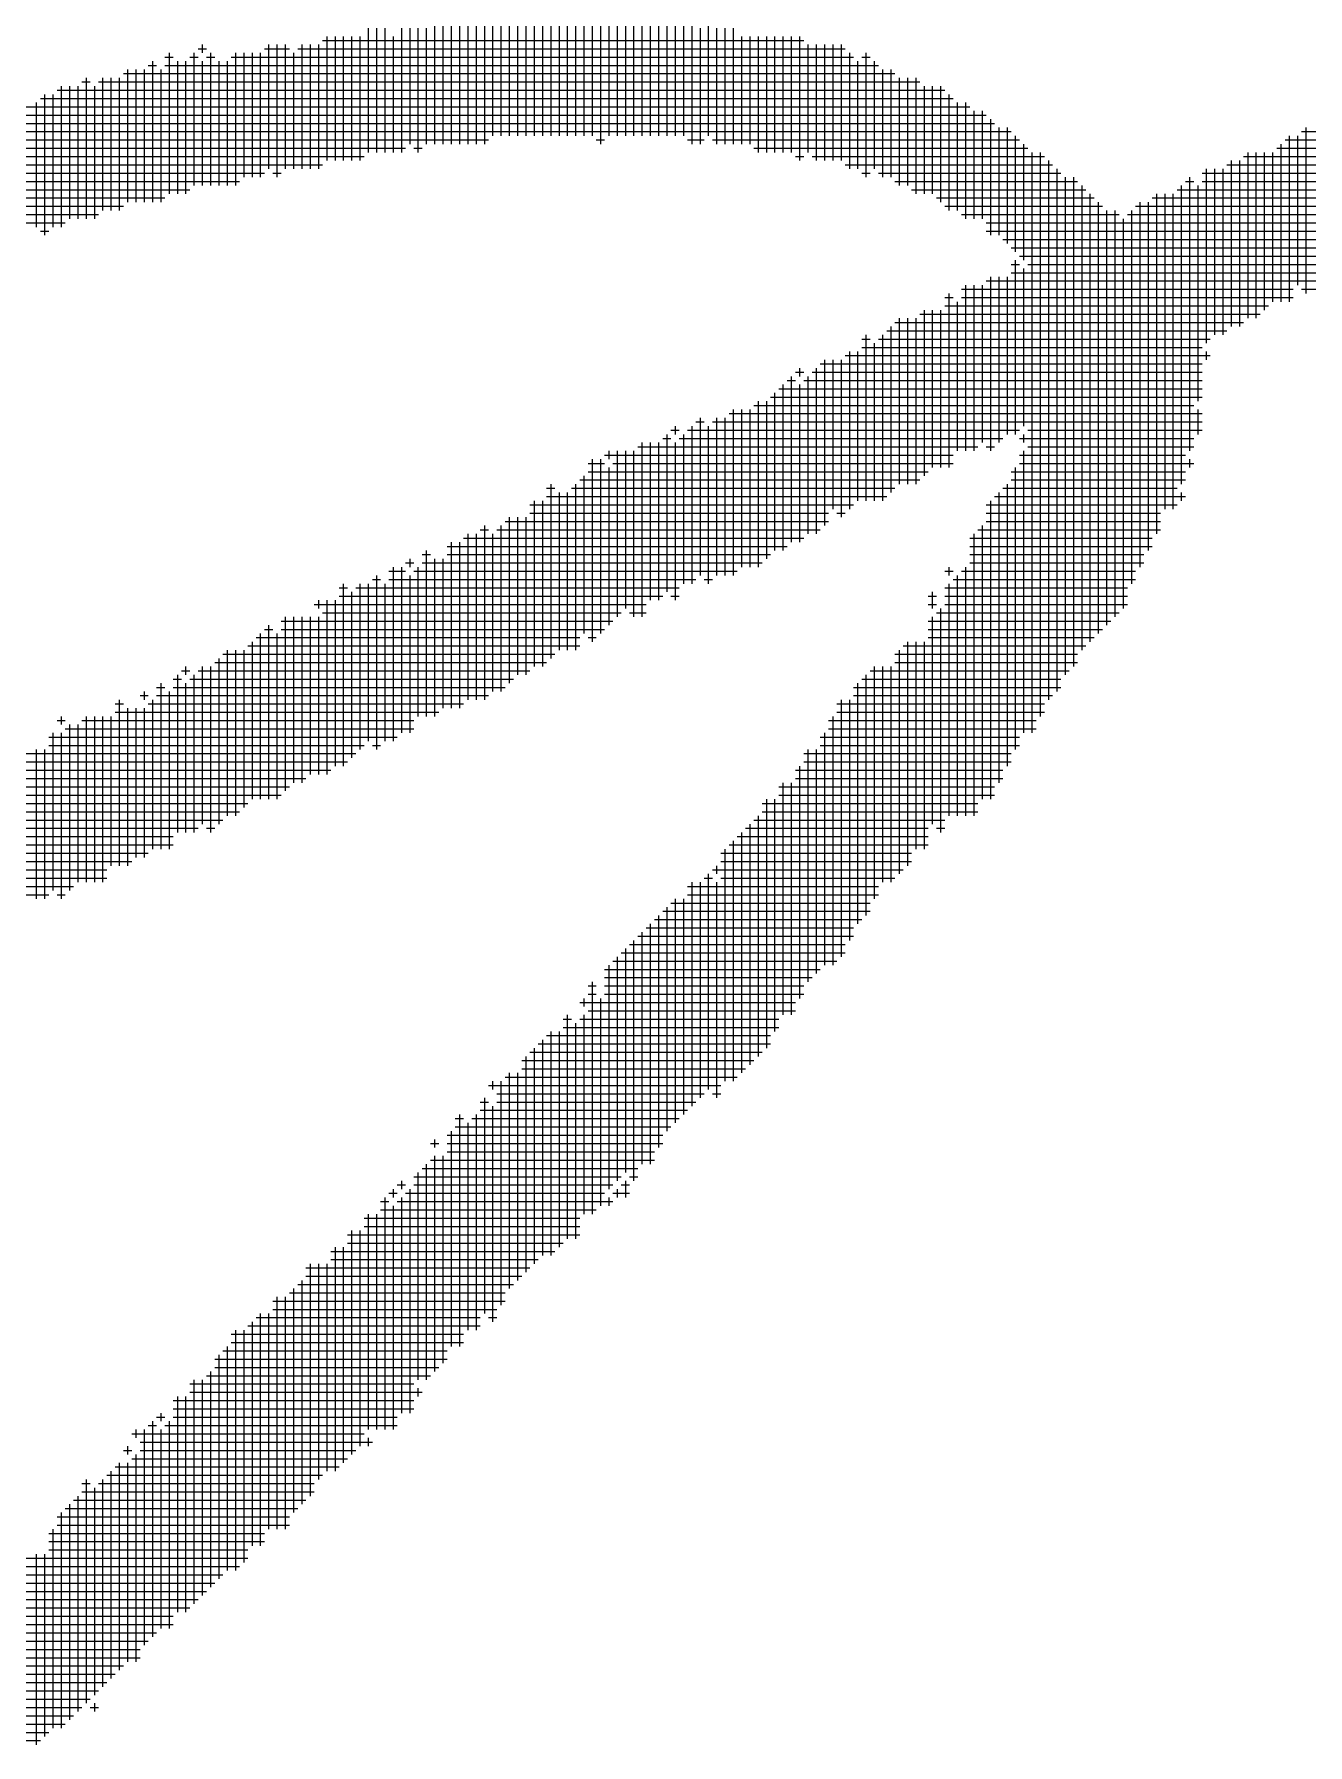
# Model space of a CAD drawing. Header units: feet. Extents: x 0 to 168200, y 0 to 118800.
# Drawn here: x 114461.4 to 114700.2, y 5817.4 to 6138.3 of the extents above; entities that cross this region are included whole.
import ezdxf
from ezdxf.enums import TextEntityAlignment as Align

# ---------------------------------------------------------------- set-up
doc = ezdxf.new("R2010")
doc.units = ezdxf.units.FT
doc.header["$LTSCALE"] = 1100
doc.header["$MEASUREMENT"] = 0
for name, color, linetype in [('CX-BORD', 3, 'CONTINUOUS'), ('CX-BORD-LIN1', 4, 'CONTINUOUS'), ('CX-BORD-LIN2', 3, 'CONTINUOUS'), ('CX-BORD-TEX2', 7, 'CONTINUOUS'), ('CX-BORD-TEX3', 6, 'CONTINUOUS')]:
    doc.layers.add(name, color=color, linetype=linetype)
doc.styles.add('TB_TEXT', font='')
doc.styles.add('TB_WBTXT', font='')
doc.styles.add('TB_WMTXT', font='')
doc.styles.get('TB_TEXT').set_extended_font_data('DotumChe')
doc.styles.get('TB_WBTXT').set_extended_font_data('Dotum')
doc.styles.get('TB_WMTXT').set_extended_font_data('DotumChe')

# ---------------------------------------------------------------- blocks, each defined once
blk = doc.blocks.new('CXBLKA1')
at = {"layer": 'CX-BORD-LIN1'}
for p, q in [((547.6821, 10.7051, 1), (547.6821, 10.5884, 1)), ((547.6899, 10.7051, 1), (547.6899, 10.5884, 1)), ((547.6977, 10.7051, 1), (547.6977, 10.5884, 1)), ((547.7054, 10.7051, 1), (547.7054, 10.5884, 1)), ((547.7132, 10.7051, 1), (547.7132, 10.5884, 1)), ((547.721, 10.7051, 1), (547.721, 10.5884, 1)), ((547.7288, 10.7051, 1), (547.7288, 10.5884, 1)), ((547.7366, 10.7129, 1), (547.7366, 10.5962, 1)), ((547.7443, 10.7051, 1), (547.7443, 10.5962, 1)), ((547.7521, 10.7129, 1), (547.7521, 10.5962, 1)), ((547.7599, 10.7051, 1), (547.7599, 10.5962, 1)), ((547.7677, 10.7129, 1), (547.7677, 10.5962, 1)), ((547.7755, 10.7129, 1), (547.7755, 10.5962, 1)), ((547.7832, 10.7129, 1), (547.7832, 10.5962, 1)), ((547.791, 10.7129, 1), (547.791, 10.5962, 1)), ((547.7988, 10.7129, 1), (547.7988, 10.5962, 1)), ((547.8066, 10.7129, 1), (547.8066, 10.5962, 1)), ((547.8144, 10.7129, 1), (547.8144, 10.5962, 1)), ((547.8221, 10.7129, 1), (547.8221, 10.5962, 1)), ((547.8299, 10.7129, 1), (547.8299, 10.5962, 1)), ((547.8377, 10.7051, 1), (547.8377, 10.5884, 1)), ((547.8455, 10.7129, 1), (547.8455, 10.5962, 1)), ((547.8532, 10.7051, 1), (547.8532, 10.5962, 1)), ((547.861, 10.7129, 1), (547.861, 10.5962, 1)), ((547.8688, 10.7051, 1), (547.8688, 10.5962, 1)), ((547.8766, 10.7129, 1), (547.8766, 10.5962, 1)), ((547.8844, 10.7051, 1), (547.8844, 10.5962, 1)), ((547.8921, 10.7051, 1), (547.8921, 10.5962, 1)), ((547.8999, 10.7051, 1), (547.8999, 10.5962, 1)), ((547.9077, 10.7051, 1), (547.9077, 10.5962, 1)), ((547.9155, 10.7051, 1), (547.9155, 10.5962, 1)), ((547.9233, 10.7051, 1), (547.9233, 10.5884, 1)), ((547.9388, 10.7051, 1), (547.9388, 10.5962, 1)), ((547.5771, 10.6857, 1), (548.0283, 10.6857, 1)), ((547.581, 10.6895, 1), (547.581, 10.5729, 1)), ((547.5888, 10.6895, 1), (547.5888, 10.5729, 1)), ((547.5965, 10.6895, 1), (547.5965, 10.5729, 1)), ((547.6043, 10.6895, 1), (547.6043, 10.5729, 1)), ((547.6121, 10.6895, 1), (547.6121, 10.5729, 1)), ((547.6199, 10.6973, 1), (547.6199, 10.5806, 1)), ((547.6277, 10.6973, 1), (547.6277, 10.5806, 1)), ((547.6354, 10.6973, 1), (547.6354, 10.5806, 1)), ((547.6432, 10.6895, 1), (547.6432, 10.5806, 1)), ((547.651, 10.6973, 1), (547.651, 10.5806, 1)), ((547.6588, 10.6973, 1), (547.6588, 10.5884, 1)), ((547.6665, 10.6973, 1), (547.6665, 10.5806, 1)), ((547.6743, 10.6973, 1), (547.6743, 10.5884, 1)), ((547.931, 10.6973, 1), (547.931, 10.5884, 1)), ((547.9466, 10.6973, 1), (547.9466, 10.5884, 1)), ((547.9544, 10.6973, 1), (547.9544, 10.5884, 1)), ((547.9622, 10.6973, 1), (547.9622, 10.5884, 1)), ((547.9699, 10.6895, 1), (547.9699, 10.5884, 1)), ((547.9777, 10.6895, 1), (547.9777, 10.5884, 1)), ((547.9855, 10.6895, 1), (547.9855, 10.5806, 1)), ((547.9933, 10.6895, 1), (547.9933, 10.5806, 1)), ((548.001, 10.6895, 1), (548.001, 10.5806, 1)), ((548.0088, 10.6895, 1), (548.0088, 10.5806, 1)), ((548.0166, 10.6895, 1), (548.0166, 10.5806, 1)), ((548.0244, 10.6895, 1), (548.0244, 10.5729, 1)), ((547.4293, 10.6701, 1), (547.4371, 10.6701, 1)), ((547.4332, 10.674, 1), (547.4332, 10.5417, 1)), ((547.4526, 10.6701, 1), (547.4604, 10.6701, 1)), ((547.4565, 10.674, 1), (547.4565, 10.5495, 1)), ((547.4604, 10.6779, 1), (547.4682, 10.6779, 1)), ((547.4643, 10.6818, 1), (547.4643, 10.674, 1)), ((547.4682, 10.6701, 1), (547.476, 10.6701, 1)), ((547.4721, 10.674, 1), (547.4721, 10.5495, 1)), ((547.4915, 10.6701, 1), (548.0749, 10.6701, 1)), ((547.4954, 10.674, 1), (547.4954, 10.5495, 1)), ((547.5032, 10.674, 1), (547.5032, 10.5573, 1)), ((547.511, 10.674, 1), (547.511, 10.5573, 1)), ((547.5187, 10.674, 1), (547.5187, 10.5573, 1)), ((547.5226, 10.6779, 1), (547.546, 10.6779, 1)), ((547.5265, 10.6818, 1), (547.5265, 10.5651, 1)), ((547.5343, 10.6818, 1), (547.5343, 10.5573, 1)), ((547.5421, 10.6818, 1), (547.5421, 10.5651, 1)), ((547.5499, 10.674, 1), (547.5499, 10.5651, 1)), ((547.5538, 10.6779, 1), (548.0672, 10.6779, 1)), ((547.5576, 10.6818, 1), (547.5576, 10.5651, 1)), ((547.5654, 10.6818, 1), (547.5654, 10.5651, 1)), ((547.5732, 10.6818, 1), (547.5732, 10.5651, 1)), ((548.0322, 10.6818, 1), (548.0322, 10.5806, 1)), ((548.0399, 10.6818, 1), (548.0399, 10.5729, 1)), ((548.0477, 10.6818, 1), (548.0477, 10.5729, 1)), ((548.0555, 10.6818, 1), (548.0555, 10.5729, 1)), ((548.0633, 10.6818, 1), (548.0633, 10.5729, 1)), ((548.0711, 10.674, 1), (548.0711, 10.5651, 1)), ((548.0827, 10.6701, 1), (548.0905, 10.6701, 1)), ((548.0866, 10.674, 1), (548.0866, 10.5573, 1)), ((547.3904, 10.6545, 1), (548.1138, 10.6545, 1)), ((547.3943, 10.6584, 1), (547.3943, 10.534, 1)), ((547.4021, 10.6584, 1), (547.4021, 10.534, 1)), ((547.4098, 10.6584, 1), (547.4098, 10.534, 1)), ((547.4137, 10.6623, 1), (547.4215, 10.6623, 1)), ((547.4176, 10.6662, 1), (547.4176, 10.534, 1)), ((547.4254, 10.6584, 1), (547.4254, 10.534, 1)), ((547.4293, 10.6623, 1), (548.0983, 10.6623, 1)), ((547.441, 10.6662, 1), (547.441, 10.5417, 1)), ((547.4487, 10.6662, 1), (547.4487, 10.5417, 1)), ((547.4643, 10.6662, 1), (547.4643, 10.5495, 1)), ((547.4799, 10.6662, 1), (547.4799, 10.5495, 1)), ((547.4876, 10.6662, 1), (547.4876, 10.5495, 1)), ((548.0788, 10.6662, 1), (548.0788, 10.5651, 1)), ((548.0944, 10.6662, 1), (548.0944, 10.5651, 1)), ((548.1022, 10.6584, 1), (548.1022, 10.5573, 1)), ((548.11, 10.6584, 1), (548.11, 10.5573, 1)), ((547.3282, 10.639, 1), (548.1605, 10.639, 1)), ((547.3321, 10.6429, 1), (547.3321, 10.5106, 1)), ((547.3398, 10.6429, 1), (547.3398, 10.5184, 1)), ((547.3476, 10.6429, 1), (547.3476, 10.5184, 1)), ((547.3515, 10.6468, 1), (547.3593, 10.6468, 1)), ((547.3554, 10.6507, 1), (547.3554, 10.5184, 1)), ((547.3632, 10.6429, 1), (547.3632, 10.5184, 1)), ((547.3671, 10.6468, 1), (548.1372, 10.6468, 1)), ((547.3709, 10.6507, 1), (547.3709, 10.5262, 1)), ((547.3787, 10.6507, 1), (547.3787, 10.5262, 1)), ((547.3865, 10.6507, 1), (547.3865, 10.5262, 1)), ((548.1177, 10.6507, 1), (548.1177, 10.5495, 1)), ((548.1255, 10.6507, 1), (548.1255, 10.5495, 1)), ((548.1333, 10.6507, 1), (548.1333, 10.5417, 1)), ((548.1411, 10.6429, 1), (548.1411, 10.5417, 1)), ((548.1488, 10.6429, 1), (548.1488, 10.5417, 1)), ((548.1566, 10.6429, 1), (548.1566, 10.534, 1)), ((547.2815, 10.6234, 1), (548.1839, 10.6234, 1)), ((547.3087, 10.6273, 1), (547.3087, 10.5106, 1)), ((547.3126, 10.6312, 1), (548.1683, 10.6312, 1)), ((547.3165, 10.6351, 1), (547.3165, 10.5029, 1)), ((547.3243, 10.6351, 1), (547.3243, 10.5106, 1)), ((548.1644, 10.6351, 1), (548.1644, 10.5262, 1)), ((548.1722, 10.6273, 1), (548.1722, 10.5262, 1)), ((548.18, 10.6273, 1), (548.18, 10.5184, 1)), ((547.2193, 10.6079, 1), (548.2072, 10.6079, 1)), ((547.2582, 10.6156, 1), (548.1994, 10.6156, 1)), ((548.1877, 10.6195, 1), (548.1877, 10.5184, 1)), ((548.1955, 10.6195, 1), (548.1955, 10.5184, 1)), ((548.2033, 10.6118, 1), (548.2033, 10.5029, 1)), ((547.157, 10.5923, 1), (547.7327, 10.5923, 1)), ((547.2037, 10.6001, 1), (548.2227, 10.6001, 1)), ((547.8338, 10.5923, 1), (547.8416, 10.5923, 1)), ((547.9194, 10.5923, 1), (547.9349, 10.5923, 1)), ((547.9427, 10.5923, 1), (548.2305, 10.5923, 1)), ((548.2111, 10.604, 1), (548.2111, 10.5029, 1)), ((548.2189, 10.604, 1), (548.2189, 10.4951, 1)), ((548.2266, 10.5962, 1), (548.2266, 10.4873, 1)), ((548.4795, 10.5923, 1), (548.7906, 10.5923, 1)), ((548.4833, 10.5962, 1), (548.4833, 10.4406, 1)), ((548.4911, 10.5962, 1), (548.4911, 10.4562, 1)), ((548.495, 10.6001, 1), (548.8062, 10.6001, 1)), ((548.4989, 10.604, 1), (548.4989, 10.4484, 1)), ((547.1181, 10.5768, 1), (547.616, 10.5768, 1)), ((547.1415, 10.5845, 1), (547.6549, 10.5845, 1)), ((547.6627, 10.5845, 1), (547.6704, 10.5845, 1)), ((547.9816, 10.5845, 1), (548.2383, 10.5845, 1)), ((548.0205, 10.5768, 1), (548.0283, 10.5768, 1)), ((548.0361, 10.5768, 1), (548.2539, 10.5768, 1)), ((548.2344, 10.5884, 1), (548.2344, 10.4795, 1)), ((548.2422, 10.5806, 1), (548.2422, 10.0361, 1)), ((548.25, 10.5806, 1), (548.25, 10.0517, 1)), ((548.4406, 10.5768, 1), (548.7595, 10.5768, 1)), ((548.4445, 10.5806, 1), (548.4445, 10.4251, 1)), ((548.4522, 10.5806, 1), (548.4522, 10.4251, 1)), ((548.46, 10.5806, 1), (548.46, 10.4328, 1)), ((548.4678, 10.5806, 1), (548.4678, 10.4406, 1)), ((548.4717, 10.5845, 1), (548.7828, 10.5845, 1)), ((548.4756, 10.5884, 1), (548.4756, 10.4406, 1)), ((547.0715, 10.5612, 1), (547.5226, 10.5612, 1)), ((547.0948, 10.569, 1), (547.5771, 10.569, 1)), ((547.5304, 10.5612, 1), (547.5382, 10.5612, 1)), ((548.0672, 10.569, 1), (548.2616, 10.569, 1)), ((548.0827, 10.5612, 1), (548.0905, 10.5612, 1)), ((548.0983, 10.5612, 1), (548.2694, 10.5612, 1)), ((548.2578, 10.5729, 1), (548.2578, 10.0672, 1)), ((548.2655, 10.5651, 1), (548.2655, 10.075, 1)), ((548.2733, 10.5573, 1), (548.2733, 10.0906, 1)), ((548.2811, 10.5573, 1), (548.2811, 10.0983, 1)), ((548.39, 10.5573, 1), (548.39, 10.3006, 1)), ((548.4017, 10.5612, 1), (548.7284, 10.5612, 1)), ((548.4056, 10.5651, 1), (548.4056, 10.4017, 1)), ((548.4133, 10.5651, 1), (548.4133, 10.4095, 1)), ((548.4211, 10.5651, 1), (548.4211, 10.4095, 1)), ((548.425, 10.569, 1), (548.7517, 10.569, 1)), ((548.4289, 10.5729, 1), (548.4289, 10.4173, 1)), ((548.4367, 10.5729, 1), (548.4367, 10.4173, 1)), ((547.0248, 10.5456, 1), (547.4526, 10.5456, 1)), ((547.0559, 10.5534, 1), (547.4993, 10.5534, 1)), ((548.1138, 10.5534, 1), (548.285, 10.5534, 1)), ((548.1294, 10.5456, 1), (548.2928, 10.5456, 1)), ((548.2889, 10.5495, 1), (548.2889, 10.1139, 1)), ((548.2966, 10.5417, 1), (548.2966, 10.1217, 1)), ((548.3589, 10.5417, 1), (548.3589, 10.2228, 1)), ((548.3667, 10.5417, 1), (548.3667, 10.2461, 1)), ((548.3744, 10.5417, 1), (548.3744, 10.2461, 1)), ((548.3783, 10.5456, 1), (548.6895, 10.5456, 1)), ((548.3822, 10.5495, 1), (548.3822, 10.2695, 1)), ((548.3861, 10.5534, 1), (548.3939, 10.5534, 1)), ((548.3978, 10.5495, 1), (548.3978, 10.3473, 1)), ((548.4017, 10.5534, 1), (548.7128, 10.5534, 1)), ((546.9703, 10.5301, 1), (547.3904, 10.5301, 1)), ((547.0014, 10.5379, 1), (547.4293, 10.5379, 1)), ((548.1527, 10.5379, 1), (548.3005, 10.5379, 1)), ((548.1605, 10.5301, 1), (548.3083, 10.5301, 1)), ((548.3044, 10.534, 1), (548.3044, 10.1295, 1)), ((548.3122, 10.5262, 1), (548.3122, 10.1372, 1)), ((548.32, 10.5262, 1), (548.32, 10.145, 1)), ((548.3355, 10.5262, 1), (548.3355, 10.1761, 1)), ((548.3394, 10.5301, 1), (548.6584, 10.5301, 1)), ((548.3433, 10.534, 1), (548.3433, 10.1917, 1)), ((548.3511, 10.534, 1), (548.3511, 10.2072, 1)), ((548.355, 10.5379, 1), (548.6662, 10.5379, 1)), ((546.9392, 10.5145, 1), (547.3359, 10.5145, 1)), ((546.9625, 10.5223, 1), (547.3671, 10.5223, 1)), ((548.1761, 10.5223, 1), (548.3239, 10.5223, 1)), ((548.1994, 10.5145, 1), (548.6195, 10.5145, 1)), ((548.3278, 10.5184, 1), (548.3278, 10.1528, 1)), ((548.3317, 10.5223, 1), (548.635, 10.5223, 1)), ((547.3126, 10.5067, 1), (547.3204, 10.5067, 1)), ((548.1994, 10.5067, 1), (548.6117, 10.5067, 1)), ((548.215, 10.499, 1), (548.5961, 10.499, 1)), ((548.2227, 10.4912, 1), (548.5806, 10.4912, 1)), ((548.2266, 10.4795, 1), (548.2266, 10.3162, 1)), ((548.2305, 10.4834, 1), (548.565, 10.4834, 1)), ((548.2033, 10.464, 1), (548.2033, 10.3006, 1)), ((548.2111, 10.464, 1), (548.2111, 10.3084, 1)), ((548.2189, 10.464, 1), (548.2189, 10.3162, 1)), ((548.2227, 10.4756, 1), (548.2305, 10.4756, 1)), ((548.2227, 10.4678, 1), (548.5339, 10.4678, 1)), ((548.2344, 10.4717, 1), (548.2344, 10.3239, 1)), ((548.2383, 10.4756, 1), (548.5572, 10.4756, 1)), ((548.1644, 10.4484, 1), (548.1644, 10.285, 1)), ((548.1761, 10.4523, 1), (548.4872, 10.4523, 1)), ((548.18, 10.4562, 1), (548.18, 10.3006, 1)), ((548.1877, 10.4562, 1), (548.1877, 10.3006, 1)), ((548.1955, 10.4562, 1), (548.1955, 10.3084, 1)), ((548.1994, 10.4601, 1), (548.5184, 10.4601, 1)), ((548.495, 10.4523, 1), (548.5106, 10.4523, 1)), ((548.1372, 10.4289, 1), (548.4561, 10.4289, 1)), ((548.1411, 10.4328, 1), (548.1411, 10.2773, 1)), ((548.1488, 10.4328, 1), (548.1488, 10.285, 1)), ((548.1566, 10.4328, 1), (548.1566, 10.285, 1)), ((548.1605, 10.4445, 1), (548.1683, 10.4445, 1)), ((548.1605, 10.4367, 1), (548.4639, 10.4367, 1)), ((548.1722, 10.4406, 1), (548.1722, 10.3006, 1)), ((548.1761, 10.4445, 1), (548.4872, 10.4445, 1)), ((548.1061, 10.4134, 1), (548.425, 10.4134, 1)), ((548.11, 10.4173, 1), (548.11, 10.2617, 1)), ((548.1138, 10.4212, 1), (548.4406, 10.4212, 1)), ((548.1177, 10.4251, 1), (548.1177, 10.2695, 1)), ((548.1255, 10.4251, 1), (548.1255, 10.2695, 1)), ((548.1333, 10.4251, 1), (548.1333, 10.2695, 1)), ((548.0827, 10.4056, 1), (548.0905, 10.4056, 1)), ((548.0827, 10.3978, 1), (548.4017, 10.3978, 1)), ((548.0866, 10.4095, 1), (548.0866, 10.2539, 1)), ((548.0944, 10.4017, 1), (548.0944, 10.2539, 1)), ((548.0983, 10.4056, 1), (548.4094, 10.4056, 1)), ((548.1022, 10.4095, 1), (548.1022, 10.2539, 1)), ((548.0438, 10.3823, 1), (548.4017, 10.3823, 1)), ((548.0477, 10.3862, 1), (548.0477, 10.2306, 1)), ((548.0555, 10.3862, 1), (548.0555, 10.2461, 1)), ((548.0633, 10.3862, 1), (548.0633, 10.2384, 1)), ((548.0672, 10.3901, 1), (548.4094, 10.3901, 1)), ((548.0711, 10.3939, 1), (548.0711, 10.2461, 1)), ((548.0788, 10.3939, 1), (548.0788, 10.2539, 1)), ((548.4056, 10.3939, 1), (548.4056, 10.3862, 1)), ((548.0127, 10.3667, 1), (548.0205, 10.3667, 1)), ((548.0166, 10.3706, 1), (548.0166, 10.215, 1)), ((548.0205, 10.3745, 1), (548.0283, 10.3745, 1)), ((548.0244, 10.3784, 1), (548.0244, 10.3706, 1)), ((548.0283, 10.3667, 1), (548.4017, 10.3667, 1)), ((548.0322, 10.3706, 1), (548.0322, 10.2228, 1)), ((548.0361, 10.3745, 1), (548.4017, 10.3745, 1)), ((548.0399, 10.3784, 1), (548.0399, 10.2228, 1)), ((547.9972, 10.3512, 1), (548.4017, 10.3512, 1)), ((548.001, 10.355, 1), (548.001, 10.2072, 1)), ((548.0049, 10.3589, 1), (548.4017, 10.3589, 1)), ((548.0088, 10.3628, 1), (548.0088, 10.2072, 1)), ((548.0244, 10.3628, 1), (548.0244, 10.215, 1)), ((547.9583, 10.3356, 1), (548.4017, 10.3356, 1)), ((547.9622, 10.3395, 1), (547.9622, 10.1839, 1)), ((547.9699, 10.3395, 1), (547.9699, 10.1917, 1)), ((547.9777, 10.3395, 1), (547.9777, 10.1917, 1)), ((547.9816, 10.3434, 1), (548.3939, 10.3434, 1)), ((547.9855, 10.3473, 1), (547.9855, 10.1917, 1)), ((547.9933, 10.3473, 1), (547.9933, 10.1995, 1)), ((548.3978, 10.3395, 1), (548.3978, 10.3162, 1)), ((547.9038, 10.32, 1), (547.9116, 10.32, 1)), ((547.9077, 10.3239, 1), (547.9077, 10.3162, 1)), ((547.9194, 10.32, 1), (548.2305, 10.32, 1)), ((547.9233, 10.3239, 1), (547.9233, 10.1761, 1)), ((547.9271, 10.3278, 1), (547.9349, 10.3278, 1)), ((547.931, 10.3317, 1), (547.931, 10.1839, 1)), ((547.9388, 10.3239, 1), (547.9388, 10.1761, 1)), ((547.9427, 10.3278, 1), (548.4017, 10.3278, 1)), ((547.9466, 10.3317, 1), (547.9466, 10.1839, 1)), ((547.9544, 10.3317, 1), (547.9544, 10.1839, 1)), ((548.2383, 10.32, 1), (548.4017, 10.32, 1)), ((547.8455, 10.3006, 1), (547.8455, 10.2928, 1)), ((547.8532, 10.3006, 1), (547.8532, 10.145, 1)), ((547.861, 10.3006, 1), (547.861, 10.1528, 1)), ((547.8688, 10.3006, 1), (547.8688, 10.145, 1)), ((547.8727, 10.3045, 1), (548.1916, 10.3045, 1)), ((547.8766, 10.3084, 1), (547.8766, 10.145, 1)), ((547.8844, 10.3084, 1), (547.8844, 10.1606, 1)), ((547.8921, 10.3084, 1), (547.8921, 10.1606, 1)), ((547.896, 10.3123, 1), (547.9038, 10.3123, 1)), ((547.8999, 10.3162, 1), (547.8999, 10.1684, 1)), ((547.9077, 10.3084, 1), (547.9077, 10.1606, 1)), ((547.9116, 10.3123, 1), (548.215, 10.3123, 1)), ((547.9155, 10.3162, 1), (547.9155, 10.1761, 1)), ((548.1994, 10.3045, 1), (548.2072, 10.3045, 1)), ((548.2305, 10.3123, 1), (548.3939, 10.3123, 1)), ((548.2344, 10.3162, 1), (548.2344, 10.3084, 1)), ((548.2344, 10.3006, 1), (548.2344, 10.0361, 1)), ((548.2383, 10.3045, 1), (548.3939, 10.3045, 1)), ((547.826, 10.2889, 1), (547.8416, 10.2889, 1)), ((547.8299, 10.2928, 1), (547.8299, 10.1217, 1)), ((547.8377, 10.2928, 1), (547.8377, 10.1295, 1)), ((547.8416, 10.2967, 1), (548.1683, 10.2967, 1)), ((547.8455, 10.285, 1), (547.8455, 10.1372, 1)), ((547.8494, 10.2889, 1), (548.1683, 10.2889, 1)), ((548.2266, 10.285, 1), (548.2266, 10.0206, 1)), ((548.2305, 10.2967, 1), (548.3861, 10.2967, 1)), ((548.2305, 10.2889, 1), (548.3939, 10.2889, 1)), ((548.39, 10.2928, 1), (548.39, 10.285, 1)), ((547.791, 10.2695, 1), (547.791, 10.1061, 1)), ((547.8144, 10.2695, 1), (547.8144, 10.1139, 1)), ((547.8182, 10.2734, 1), (548.1372, 10.2734, 1)), ((547.8221, 10.2773, 1), (547.8221, 10.1295, 1)), ((547.826, 10.2811, 1), (548.145, 10.2811, 1)), ((548.2189, 10.2695, 1), (548.2189, 10.005, 1)), ((548.2227, 10.2811, 1), (548.3861, 10.2811, 1)), ((548.2227, 10.2734, 1), (548.3861, 10.2734, 1)), ((547.7755, 10.2539, 1), (547.7755, 10.0983, 1)), ((547.7832, 10.2539, 1), (547.7832, 10.0983, 1)), ((547.7871, 10.2656, 1), (547.7949, 10.2656, 1)), ((547.7871, 10.2578, 1), (548.1061, 10.2578, 1)), ((547.7988, 10.2617, 1), (547.7988, 10.1139, 1)), ((547.8066, 10.2617, 1), (547.8066, 10.1139, 1)), ((547.8105, 10.2656, 1), (548.1138, 10.2656, 1)), ((548.2033, 10.2539, 1), (548.2033, 9.9739, 1)), ((548.2072, 10.2578, 1), (548.3861, 10.2578, 1)), ((548.2111, 10.2617, 1), (548.2111, 9.9894, 1)), ((548.215, 10.2656, 1), (548.3783, 10.2656, 1)), ((548.3822, 10.2617, 1), (548.3822, 10.2539, 1)), ((547.7521, 10.2384, 1), (547.7521, 10.0828, 1)), ((547.7599, 10.2384, 1), (547.7599, 10.0906, 1)), ((547.7677, 10.2384, 1), (547.7677, 10.0906, 1)), ((547.7716, 10.25, 1), (548.0749, 10.25, 1)), ((547.7716, 10.2423, 1), (548.0516, 10.2423, 1)), ((548.0594, 10.2423, 1), (548.0672, 10.2423, 1)), ((548.1994, 10.25, 1), (548.3783, 10.25, 1)), ((548.1994, 10.2423, 1), (548.3628, 10.2423, 1)), ((547.7132, 10.2228, 1), (547.7132, 10.0672, 1)), ((547.721, 10.2228, 1), (547.721, 10.0672, 1)), ((547.7249, 10.2267, 1), (547.7327, 10.2267, 1)), ((547.7288, 10.2306, 1), (547.7288, 10.0672, 1)), ((547.7366, 10.2228, 1), (547.7366, 10.075, 1)), ((547.7404, 10.2267, 1), (548.0438, 10.2267, 1)), ((547.7443, 10.2306, 1), (547.7443, 10.075, 1)), ((547.7482, 10.2345, 1), (548.0516, 10.2345, 1)), ((548.1877, 10.2228, 1), (548.1877, 9.9583, 1)), ((548.1916, 10.2267, 1), (548.3628, 10.2267, 1)), ((548.1955, 10.2306, 1), (548.1955, 9.9739, 1)), ((548.1994, 10.2345, 1), (548.3628, 10.2345, 1)), ((547.6743, 10.2072, 1), (547.6743, 10.0517, 1)), ((547.6938, 10.2111, 1), (548.0127, 10.2111, 1)), ((547.6977, 10.215, 1), (547.6977, 10.0594, 1)), ((547.7054, 10.215, 1), (547.7054, 10.0594, 1)), ((547.7093, 10.2189, 1), (548.0283, 10.2189, 1)), ((548.1839, 10.2189, 1), (548.355, 10.2189, 1)), ((548.1839, 10.2111, 1), (548.355, 10.2111, 1)), ((547.6432, 10.1917, 1), (547.6432, 10.0283, 1)), ((547.651, 10.1917, 1), (547.651, 10.0361, 1)), ((547.6549, 10.1956, 1), (547.6627, 10.1956, 1)), ((547.6588, 10.1995, 1), (547.6588, 10.1917, 1)), ((547.6665, 10.1917, 1), (547.6665, 10.0517, 1)), ((547.6704, 10.2034, 1), (547.6782, 10.2034, 1)), ((547.6704, 10.1956, 1), (547.9894, 10.1956, 1)), ((547.6821, 10.1995, 1), (547.6821, 10.0517, 1)), ((547.6899, 10.1995, 1), (547.6899, 10.0594, 1)), ((547.6938, 10.2034, 1), (547.9972, 10.2034, 1)), ((548.1644, 10.1917, 1), (548.1644, 10.1839, 1)), ((548.18, 10.1917, 1), (548.18, 9.9583, 1)), ((548.1839, 10.2034, 1), (548.3472, 10.2034, 1)), ((548.1839, 10.1956, 1), (548.3472, 10.1956, 1)), ((547.5926, 10.1722, 1), (547.6004, 10.1722, 1)), ((547.5965, 10.1761, 1), (547.5965, 10.005, 1)), ((547.6082, 10.1722, 1), (547.9116, 10.1722, 1)), ((547.6121, 10.1761, 1), (547.6121, 10.0206, 1)), ((547.6199, 10.1761, 1), (547.6199, 10.0283, 1)), ((547.6238, 10.18, 1), (547.6315, 10.18, 1)), ((547.6277, 10.1839, 1), (547.6277, 10.0206, 1)), ((547.6354, 10.1761, 1), (547.6354, 10.0283, 1)), ((547.6393, 10.1878, 1), (547.6549, 10.1878, 1)), ((547.6393, 10.18, 1), (547.9271, 10.18, 1)), ((547.6588, 10.1839, 1), (547.6588, 10.0361, 1)), ((547.6627, 10.1878, 1), (547.966, 10.1878, 1)), ((547.9349, 10.18, 1), (547.9427, 10.18, 1)), ((548.1605, 10.1878, 1), (548.1683, 10.1878, 1)), ((548.1605, 10.1722, 1), (548.3317, 10.1722, 1)), ((548.1644, 10.1761, 1), (548.1644, 9.9583, 1)), ((548.1683, 10.18, 1), (548.3394, 10.18, 1)), ((548.1722, 10.1839, 1), (548.1722, 9.9583, 1)), ((548.1761, 10.1878, 1), (548.3394, 10.1878, 1)), ((547.5693, 10.1567, 1), (547.8805, 10.1567, 1)), ((547.5732, 10.1606, 1), (547.5732, 10.1528, 1)), ((547.581, 10.1606, 1), (547.581, 9.9972, 1)), ((547.5888, 10.1606, 1), (547.5888, 10.005, 1)), ((547.5926, 10.1645, 1), (547.896, 10.1645, 1)), ((547.6043, 10.1684, 1), (547.6043, 10.0128, 1)), ((547.9038, 10.1645, 1), (547.9116, 10.1645, 1)), ((548.145, 10.1645, 1), (548.1527, 10.1645, 1)), ((548.145, 10.1567, 1), (548.1527, 10.1567, 1)), ((548.1488, 10.1684, 1), (548.1488, 10.1528, 1)), ((548.1605, 10.1645, 1), (548.3317, 10.1645, 1)), ((548.1605, 10.1567, 1), (548.3317, 10.1567, 1)), ((547.5382, 10.1411, 1), (547.8494, 10.1411, 1)), ((547.5421, 10.145, 1), (547.5421, 9.9817, 1)), ((547.5499, 10.145, 1), (547.5499, 9.9894, 1)), ((547.5576, 10.145, 1), (547.5576, 9.9894, 1)), ((547.5654, 10.145, 1), (547.5654, 9.9972, 1)), ((547.5732, 10.145, 1), (547.5732, 9.9972, 1)), ((547.5771, 10.1489, 1), (547.8571, 10.1489, 1)), ((547.8649, 10.1489, 1), (547.8805, 10.1489, 1)), ((548.145, 10.1411, 1), (548.3161, 10.1411, 1)), ((548.1488, 10.145, 1), (548.1488, 9.9505, 1)), ((548.1527, 10.1489, 1), (548.3239, 10.1489, 1)), ((548.1566, 10.1528, 1), (548.1566, 9.9428, 1)), ((547.5149, 10.1256, 1), (547.8182, 10.1256, 1)), ((547.5187, 10.1295, 1), (547.5187, 9.9739, 1)), ((547.5226, 10.1333, 1), (547.5304, 10.1333, 1)), ((547.5265, 10.1372, 1), (547.5265, 9.9739, 1)), ((547.5343, 10.1295, 1), (547.5343, 9.9739, 1)), ((547.5382, 10.1333, 1), (547.8416, 10.1333, 1)), ((547.826, 10.1256, 1), (547.8338, 10.1256, 1)), ((548.145, 10.1333, 1), (548.3083, 10.1333, 1)), ((548.145, 10.1256, 1), (548.3005, 10.1256, 1)), ((547.4837, 10.11, 1), (547.7949, 10.11, 1)), ((547.4876, 10.1139, 1), (547.4876, 9.9583, 1)), ((547.4954, 10.1139, 1), (547.4954, 9.9583, 1)), ((547.5032, 10.1139, 1), (547.5032, 9.9661, 1)), ((547.5071, 10.1178, 1), (547.8182, 10.1178, 1)), ((547.511, 10.1217, 1), (547.511, 9.9739, 1)), ((548.1138, 10.11, 1), (548.285, 10.11, 1)), ((548.1177, 10.1139, 1), (548.1177, 9.9039, 1)), ((548.1216, 10.1178, 1), (548.2928, 10.1178, 1)), ((548.1255, 10.1217, 1), (548.1255, 9.9116, 1)), ((548.1333, 10.1217, 1), (548.1333, 9.9272, 1)), ((548.1411, 10.1217, 1), (548.1411, 9.9272, 1)), ((547.4448, 10.0945, 1), (547.4526, 10.0945, 1)), ((547.4487, 10.0983, 1), (547.4487, 10.0906, 1)), ((547.4604, 10.0945, 1), (547.7716, 10.0945, 1)), ((547.4643, 10.0983, 1), (547.4643, 9.9505, 1)), ((547.4721, 10.0983, 1), (547.4721, 9.9428, 1)), ((547.476, 10.1022, 1), (547.7871, 10.1022, 1)), ((547.4799, 10.1061, 1), (547.4799, 9.9505, 1)), ((548.0905, 10.0945, 1), (548.2772, 10.0945, 1)), ((548.0944, 10.0983, 1), (548.0944, 9.8805, 1)), ((548.1022, 10.0983, 1), (548.1022, 9.8961, 1)), ((548.11, 10.0983, 1), (548.11, 9.8961, 1)), ((548.1138, 10.1022, 1), (548.285, 10.1022, 1)), ((547.4215, 10.0789, 1), (547.4293, 10.0789, 1)), ((547.4254, 10.0828, 1), (547.4254, 9.9272, 1)), ((547.4371, 10.0867, 1), (547.4448, 10.0867, 1)), ((547.4371, 10.0789, 1), (547.7482, 10.0789, 1)), ((547.441, 10.0906, 1), (547.441, 9.9428, 1)), ((547.4487, 10.0828, 1), (547.4487, 9.9428, 1)), ((547.4526, 10.0867, 1), (547.756, 10.0867, 1)), ((547.4565, 10.0906, 1), (547.4565, 9.9428, 1)), ((548.0749, 10.0789, 1), (548.2694, 10.0789, 1)), ((548.0788, 10.0828, 1), (548.0788, 9.8572, 1)), ((548.0827, 10.0867, 1), (548.2694, 10.0867, 1)), ((548.0866, 10.0906, 1), (548.0866, 9.865, 1)), ((547.3826, 10.0633, 1), (547.3904, 10.0633, 1)), ((547.3865, 10.0672, 1), (547.3865, 9.9116, 1)), ((547.406, 10.0711, 1), (547.4137, 10.0711, 1)), ((547.4098, 10.075, 1), (547.4098, 10.0672, 1)), ((547.4137, 10.0633, 1), (547.7093, 10.0633, 1)), ((547.4176, 10.0672, 1), (547.4176, 9.9272, 1)), ((547.4215, 10.0711, 1), (547.7327, 10.0711, 1)), ((547.4332, 10.075, 1), (547.4332, 9.9272, 1)), ((548.0594, 10.0633, 1), (548.2539, 10.0633, 1)), ((548.0633, 10.0672, 1), (548.0633, 9.8261, 1)), ((548.0711, 10.0672, 1), (548.0711, 9.8416, 1)), ((548.0749, 10.0711, 1), (548.2616, 10.0711, 1)), ((547.3282, 10.0478, 1), (547.3359, 10.0478, 1)), ((547.3321, 10.0517, 1), (547.3321, 10.0439, 1)), ((547.3398, 10.0439, 1), (547.3398, 9.8883, 1)), ((547.3476, 10.0439, 1), (547.3476, 9.8961, 1)), ((547.3515, 10.0478, 1), (547.6627, 10.0478, 1)), ((547.3554, 10.0517, 1), (547.3554, 9.8961, 1)), ((547.3632, 10.0517, 1), (547.3632, 9.8961, 1)), ((547.3709, 10.0517, 1), (547.3709, 9.8961, 1)), ((547.3787, 10.0517, 1), (547.3787, 9.9116, 1)), ((547.3826, 10.0556, 1), (547.686, 10.0556, 1)), ((547.3943, 10.0594, 1), (547.3943, 9.9116, 1)), ((547.4021, 10.0594, 1), (547.4021, 9.9194, 1)), ((547.4098, 10.0594, 1), (547.4098, 9.9194, 1)), ((548.0516, 10.0478, 1), (548.2461, 10.0478, 1)), ((548.0555, 10.0517, 1), (548.0555, 9.8183, 1)), ((548.0594, 10.0556, 1), (548.2539, 10.0556, 1)), ((547.3204, 10.0322, 1), (547.6471, 10.0322, 1)), ((547.3243, 10.0361, 1), (547.3243, 9.8883, 1)), ((547.3321, 10.0361, 1), (547.3321, 9.8805, 1)), ((547.3359, 10.04, 1), (547.6627, 10.04, 1)), ((548.0438, 10.0322, 1), (548.2305, 10.0322, 1)), ((548.0477, 10.0361, 1), (548.0477, 9.8183, 1)), ((548.0516, 10.04, 1), (548.2461, 10.04, 1)), ((547.2815, 10.0167, 1), (547.6082, 10.0167, 1)), ((547.3087, 10.0206, 1), (547.3087, 9.8805, 1)), ((547.3165, 10.0206, 1), (547.3165, 9.8805, 1)), ((547.3204, 10.0244, 1), (547.616, 10.0244, 1)), ((547.6238, 10.0244, 1), (547.6315, 10.0244, 1)), ((548.0283, 10.0167, 1), (548.2227, 10.0167, 1)), ((548.0322, 10.0206, 1), (548.0322, 9.8027, 1)), ((548.0399, 10.0206, 1), (548.0399, 9.8105, 1)), ((548.0438, 10.0244, 1), (548.2305, 10.0244, 1)), ((547.2504, 10.0011, 1), (547.5849, 10.0011, 1)), ((547.2737, 10.0089, 1), (547.6004, 10.0089, 1)), ((548.0205, 10.0011, 1), (548.215, 10.0011, 1)), ((548.0244, 10.005, 1), (548.0244, 9.7872, 1)), ((548.0283, 10.0089, 1), (548.2227, 10.0089, 1)), ((547.2193, 9.9855, 1), (547.546, 9.9855, 1)), ((547.2504, 9.9933, 1), (547.5615, 9.9933, 1)), ((548.0049, 9.9855, 1), (548.2072, 9.9855, 1)), ((548.0088, 9.9894, 1), (548.0088, 9.7716, 1)), ((548.0166, 9.9894, 1), (548.0166, 9.7716, 1)), ((548.0205, 9.9933, 1), (548.215, 9.9933, 1)), ((547.1881, 9.97, 1), (547.5071, 9.97, 1)), ((547.2115, 9.9778, 1), (547.5382, 9.9778, 1)), ((547.9894, 9.97, 1), (548.1916, 9.97, 1)), ((547.9933, 9.9739, 1), (547.9933, 9.7405, 1)), ((548.001, 9.9739, 1), (548.001, 9.7561, 1)), ((548.0049, 9.9778, 1), (548.2072, 9.9778, 1)), ((547.1492, 9.9544, 1), (547.4837, 9.9544, 1)), ((547.1726, 9.9622, 1), (547.4993, 9.9622, 1)), ((547.9777, 9.9505, 1), (547.9777, 9.7249, 1)), ((547.9816, 9.9544, 1), (548.1605, 9.9544, 1)), ((547.9855, 9.9583, 1), (547.9855, 9.7327, 1)), ((547.9894, 9.9622, 1), (548.1916, 9.9622, 1)), ((547.1415, 9.9389, 1), (547.4371, 9.9389, 1)), ((547.1492, 9.9467, 1), (547.4604, 9.9467, 1)), ((547.4682, 9.9467, 1), (547.476, 9.9467, 1)), ((547.9622, 9.935, 1), (547.9622, 9.7094, 1)), ((547.966, 9.9389, 1), (548.145, 9.9389, 1)), ((547.9699, 9.9428, 1), (547.9699, 9.7172, 1)), ((547.9738, 9.9467, 1), (548.145, 9.9467, 1)), ((548.1527, 9.9467, 1), (548.1605, 9.9467, 1)), ((547.0948, 9.9155, 1), (547.3982, 9.9155, 1)), ((547.1026, 9.9233, 1), (547.4137, 9.9233, 1)), ((547.1103, 9.9311, 1), (547.4371, 9.9311, 1)), ((547.9505, 9.9233, 1), (548.1294, 9.9233, 1)), ((547.9505, 9.9155, 1), (548.1294, 9.9155, 1)), ((547.9544, 9.9272, 1), (547.9544, 9.7094, 1)), ((547.9583, 9.9311, 1), (548.145, 9.9311, 1)), ((547.0559, 9.9, 1), (547.3748, 9.9, 1)), ((547.0637, 9.9078, 1), (547.3748, 9.9078, 1)), ((547.9349, 9.9, 1), (547.9427, 9.9, 1)), ((547.9388, 9.9039, 1), (547.9388, 9.7016, 1)), ((547.9427, 9.9078, 1), (548.1216, 9.9078, 1)), ((547.9466, 9.9116, 1), (547.9466, 9.9039, 1)), ((547.9505, 9.9, 1), (548.1138, 9.9, 1)), ((547.0403, 9.8844, 1), (547.3204, 9.8844, 1)), ((547.0559, 9.8922, 1), (547.3437, 9.8922, 1)), ((547.3282, 9.8844, 1), (547.3359, 9.8844, 1)), ((547.9194, 9.8922, 1), (548.0983, 9.8922, 1)), ((547.9194, 9.8844, 1), (548.0983, 9.8844, 1)), ((547.9233, 9.8961, 1), (547.9233, 9.6861, 1)), ((547.931, 9.8961, 1), (547.931, 9.6938, 1)), ((547.9466, 9.8961, 1), (547.9466, 9.6938, 1)), ((547.896, 9.8689, 1), (548.0905, 9.8689, 1)), ((547.8999, 9.8728, 1), (547.8999, 9.6627, 1)), ((547.9038, 9.8766, 1), (548.0905, 9.8766, 1)), ((547.9077, 9.8805, 1), (547.9077, 9.6705, 1)), ((547.9155, 9.8805, 1), (547.9155, 9.6783, 1)), ((547.8805, 9.8533, 1), (548.0749, 9.8533, 1)), ((547.8844, 9.8572, 1), (547.8844, 9.6316, 1)), ((547.8883, 9.8611, 1), (548.0827, 9.8611, 1)), ((547.8921, 9.865, 1), (547.8921, 9.6472, 1)), ((547.8649, 9.8377, 1), (548.0672, 9.8377, 1)), ((547.8688, 9.8416, 1), (547.8688, 9.616, 1)), ((547.8727, 9.8455, 1), (548.0749, 9.8455, 1)), ((547.8766, 9.8494, 1), (547.8766, 9.6316, 1)), ((547.8494, 9.8222, 1), (548.0594, 9.8222, 1)), ((547.8532, 9.8261, 1), (547.8532, 9.616, 1)), ((547.8571, 9.83, 1), (548.0672, 9.83, 1)), ((547.861, 9.8339, 1), (547.861, 9.6238, 1)), ((547.8416, 9.8144, 1), (548.0438, 9.8144, 1)), ((547.8416, 9.8066, 1), (548.0361, 9.8066, 1)), ((547.8455, 9.8183, 1), (547.8455, 9.6083, 1)), ((547.8221, 9.7872, 1), (547.8221, 9.7794, 1)), ((547.826, 9.7988, 1), (547.8338, 9.7988, 1)), ((547.826, 9.7911, 1), (547.8338, 9.7911, 1)), ((547.8299, 9.8027, 1), (547.8299, 9.5849, 1)), ((547.8377, 9.7872, 1), (547.8377, 9.5927, 1)), ((547.8416, 9.7988, 1), (548.0283, 9.7988, 1)), ((547.8416, 9.7911, 1), (548.0283, 9.7911, 1)), ((547.8066, 9.7716, 1), (547.8066, 9.5616, 1)), ((547.8182, 9.7833, 1), (548.0205, 9.7833, 1)), ((547.8221, 9.7716, 1), (547.8221, 9.5849, 1)), ((547.826, 9.7755, 1), (548.0205, 9.7755, 1)), ((547.791, 9.7561, 1), (547.791, 9.546, 1)), ((547.7988, 9.7561, 1), (547.7988, 9.5538, 1)), ((547.8027, 9.7677, 1), (547.8105, 9.7677, 1)), ((547.8027, 9.76, 1), (548.0049, 9.76, 1)), ((547.8144, 9.7638, 1), (547.8144, 9.5616, 1)), ((547.8182, 9.7677, 1), (548.0049, 9.7677, 1)), ((547.7755, 9.7405, 1), (547.7755, 9.5383, 1)), ((547.7793, 9.7444, 1), (547.9972, 9.7444, 1)), ((547.7832, 9.7483, 1), (547.7832, 9.546, 1)), ((547.7871, 9.7522, 1), (547.9972, 9.7522, 1)), ((547.7638, 9.7288, 1), (547.9816, 9.7288, 1)), ((547.7677, 9.7327, 1), (547.7677, 9.5305, 1)), ((547.7716, 9.7366, 1), (547.9894, 9.7366, 1)), ((547.7366, 9.7094, 1), (547.7366, 9.7016, 1)), ((547.7443, 9.7094, 1), (547.7443, 9.4994, 1)), ((547.7482, 9.7133, 1), (547.966, 9.7133, 1)), ((547.7521, 9.7172, 1), (547.7521, 9.5149, 1)), ((547.7599, 9.7172, 1), (547.7599, 9.5227, 1)), ((547.7638, 9.7211, 1), (547.9738, 9.7211, 1)), ((547.7288, 9.6938, 1), (547.7288, 9.4916, 1)), ((547.7327, 9.7055, 1), (547.9505, 9.7055, 1)), ((547.7404, 9.6977, 1), (547.9349, 9.6977, 1)), ((547.9427, 9.6977, 1), (547.9505, 9.6977, 1)), ((547.7054, 9.6783, 1), (547.7054, 9.4605, 1)), ((547.721, 9.6783, 1), (547.721, 9.476, 1)), ((547.7249, 9.6899, 1), (547.7327, 9.6899, 1)), ((547.7249, 9.6822, 1), (547.9194, 9.6822, 1)), ((547.7366, 9.6861, 1), (547.7366, 9.4838, 1)), ((547.7404, 9.6899, 1), (547.9271, 9.6899, 1)), ((547.6938, 9.6588, 1), (547.896, 9.6588, 1)), ((547.6977, 9.6627, 1), (547.6977, 9.4605, 1)), ((547.7016, 9.6744, 1), (547.7093, 9.6744, 1)), ((547.7016, 9.6666, 1), (547.9038, 9.6666, 1)), ((547.7132, 9.6705, 1), (547.7132, 9.476, 1)), ((547.7171, 9.6744, 1), (547.9116, 9.6744, 1)), ((547.6782, 9.651, 1), (547.686, 9.651, 1)), ((547.6821, 9.6549, 1), (547.6821, 9.6472, 1)), ((547.6938, 9.651, 1), (547.896, 9.651, 1)), ((547.6938, 9.6433, 1), (547.8883, 9.6433, 1)), ((547.6704, 9.6277, 1), (547.8727, 9.6277, 1)), ((547.6743, 9.6316, 1), (547.6743, 9.4293, 1)), ((547.6782, 9.6355, 1), (547.8883, 9.6355, 1)), ((547.6821, 9.6394, 1), (547.6821, 9.4371, 1)), ((547.6899, 9.6394, 1), (547.6899, 9.4449, 1)), ((547.6471, 9.6122, 1), (547.6549, 9.6122, 1)), ((547.651, 9.616, 1), (547.651, 9.6083, 1)), ((547.6627, 9.6199, 1), (547.8571, 9.6199, 1)), ((547.6627, 9.6122, 1), (547.8494, 9.6122, 1)), ((547.6665, 9.6238, 1), (547.6665, 9.4293, 1)), ((547.8571, 9.6122, 1), (547.8649, 9.6122, 1)), ((547.861, 9.616, 1), (547.861, 9.6005, 1)), ((547.8649, 9.6199, 1), (547.8727, 9.6199, 1)), ((547.6315, 9.5966, 1), (547.6393, 9.5966, 1)), ((547.6354, 9.6005, 1), (547.6354, 9.3827, 1)), ((547.6393, 9.6044, 1), (547.6471, 9.6044, 1)), ((547.6432, 9.6083, 1), (547.6432, 9.6005, 1)), ((547.6471, 9.5966, 1), (547.8494, 9.5966, 1)), ((547.651, 9.6005, 1), (547.651, 9.3982, 1)), ((547.6549, 9.6044, 1), (547.8416, 9.6044, 1)), ((547.6588, 9.6083, 1), (547.6588, 9.3982, 1)), ((547.8455, 9.6005, 1), (547.8455, 9.5927, 1)), ((547.8494, 9.6044, 1), (547.8649, 9.6044, 1)), ((547.8532, 9.6083, 1), (547.8532, 9.6005, 1)), ((547.616, 9.581, 1), (547.8182, 9.581, 1)), ((547.6199, 9.5849, 1), (547.6199, 9.3827, 1)), ((547.6277, 9.5849, 1), (547.6277, 9.3827, 1)), ((547.6315, 9.5888, 1), (547.8338, 9.5888, 1)), ((547.6432, 9.5927, 1), (547.6432, 9.3827, 1)), ((547.6004, 9.5655, 1), (547.8182, 9.5655, 1)), ((547.6043, 9.5694, 1), (547.6043, 9.3593, 1)), ((547.6121, 9.5694, 1), (547.6121, 9.3671, 1)), ((547.616, 9.5733, 1), (547.8182, 9.5733, 1)), ((547.5849, 9.5499, 1), (547.7949, 9.5499, 1)), ((547.5888, 9.5538, 1), (547.5888, 9.3438, 1)), ((547.5965, 9.5538, 1), (547.5965, 9.3516, 1)), ((547.6004, 9.5577, 1), (547.8027, 9.5577, 1)), ((547.5615, 9.5344, 1), (547.7716, 9.5344, 1)), ((547.5654, 9.5383, 1), (547.5654, 9.3204, 1)), ((547.5732, 9.5383, 1), (547.5732, 9.336, 1)), ((547.581, 9.5383, 1), (547.581, 9.3438, 1)), ((547.5849, 9.5421, 1), (547.7793, 9.5421, 1)), ((547.5499, 9.5149, 1), (547.5499, 9.3049, 1)), ((547.5538, 9.5188, 1), (547.756, 9.5188, 1)), ((547.5576, 9.5227, 1), (547.5576, 9.3127, 1)), ((547.5615, 9.5266, 1), (547.7638, 9.5266, 1)), ((547.5304, 9.5032, 1), (547.7482, 9.5032, 1)), ((547.5343, 9.5071, 1), (547.5343, 9.2893, 1)), ((547.5421, 9.5071, 1), (547.5421, 9.2893, 1)), ((547.546, 9.511, 1), (547.7482, 9.511, 1)), ((547.511, 9.4838, 1), (547.511, 9.2738, 1)), ((547.5149, 9.4877, 1), (547.7249, 9.4877, 1)), ((547.5187, 9.4916, 1), (547.5187, 9.2738, 1)), ((547.5265, 9.4916, 1), (547.5265, 9.2893, 1)), ((547.5304, 9.4955, 1), (547.7404, 9.4955, 1)), ((547.7327, 9.4877, 1), (547.7404, 9.4877, 1)), ((547.4915, 9.4721, 1), (547.7093, 9.4721, 1)), ((547.4954, 9.476, 1), (547.4954, 9.2504, 1)), ((547.5032, 9.476, 1), (547.5032, 9.2582, 1)), ((547.5071, 9.4799, 1), (547.7249, 9.4799, 1)), ((547.4799, 9.4527, 1), (547.4799, 9.2426, 1)), ((547.4837, 9.4566, 1), (547.6938, 9.4566, 1)), ((547.4876, 9.4605, 1), (547.4876, 9.2504, 1)), ((547.4915, 9.4644, 1), (547.7093, 9.4644, 1)), ((547.4721, 9.4371, 1), (547.4721, 9.2349, 1)), ((547.476, 9.4488, 1), (547.6938, 9.4488, 1)), ((547.476, 9.441, 1), (547.686, 9.441, 1)), ((547.4526, 9.4255, 1), (547.6627, 9.4255, 1)), ((547.4565, 9.4293, 1), (547.4565, 9.2193, 1)), ((547.4643, 9.4293, 1), (547.4643, 9.2271, 1)), ((547.4682, 9.4332, 1), (547.6782, 9.4332, 1)), ((547.6665, 9.4216, 1), (547.6665, 9.4138, 1)), ((547.4371, 9.4099, 1), (547.6627, 9.4099, 1)), ((547.4371, 9.4021, 1), (547.6627, 9.4021, 1)), ((547.441, 9.4138, 1), (547.441, 9.2115, 1)), ((547.4487, 9.4138, 1), (547.4487, 9.2115, 1)), ((547.4526, 9.4177, 1), (547.6704, 9.4177, 1)), ((547.4137, 9.3866, 1), (547.4215, 9.3866, 1)), ((547.4176, 9.3905, 1), (547.4176, 9.1882, 1)), ((547.4215, 9.3943, 1), (547.4293, 9.3943, 1)), ((547.4254, 9.3982, 1), (547.4254, 9.3905, 1)), ((547.4293, 9.3866, 1), (547.6471, 9.3866, 1)), ((547.4332, 9.3905, 1), (547.4332, 9.196, 1)), ((547.4371, 9.3943, 1), (547.6471, 9.3943, 1)), ((547.3982, 9.3788, 1), (547.616, 9.3788, 1)), ((547.4021, 9.3827, 1), (547.4021, 9.3749, 1)), ((547.406, 9.371, 1), (547.6238, 9.371, 1)), ((547.4098, 9.3827, 1), (547.4098, 9.1804, 1)), ((547.4254, 9.3827, 1), (547.4254, 9.196, 1)), ((547.6199, 9.3749, 1), (547.6199, 9.3671, 1)), ((547.3904, 9.3632, 1), (547.3982, 9.3632, 1)), ((547.3943, 9.3671, 1), (547.3943, 9.3593, 1)), ((547.3982, 9.3554, 1), (547.6004, 9.3554, 1)), ((547.4021, 9.3593, 1), (547.4021, 9.1649, 1)), ((547.406, 9.3632, 1), (547.6082, 9.3632, 1)), ((547.3748, 9.3399, 1), (547.5771, 9.3399, 1)), ((547.3787, 9.3438, 1), (547.3787, 9.1493, 1)), ((547.3826, 9.3477, 1), (547.5926, 9.3477, 1)), ((547.3865, 9.3516, 1), (547.3865, 9.1571, 1)), ((547.3943, 9.3516, 1), (547.3943, 9.1649, 1)), ((547.3515, 9.3321, 1), (547.3593, 9.3321, 1)), ((547.3515, 9.3243, 1), (547.5693, 9.3243, 1)), ((547.3554, 9.336, 1), (547.3554, 9.126, 1)), ((547.3632, 9.3282, 1), (547.3632, 9.1337, 1)), ((547.3671, 9.3321, 1), (547.5693, 9.3321, 1)), ((547.3709, 9.336, 1), (547.3709, 9.1415, 1)), ((547.3359, 9.3088, 1), (547.5538, 9.3088, 1)), ((547.3398, 9.3127, 1), (547.3398, 9.1104, 1)), ((547.3437, 9.3166, 1), (547.5615, 9.3166, 1)), ((547.3476, 9.3204, 1), (547.3476, 9.1182, 1)), ((547.3282, 9.301, 1), (547.546, 9.301, 1)), ((547.3282, 9.2932, 1), (547.546, 9.2932, 1)), ((547.3321, 9.3049, 1), (547.3321, 9.1026, 1)), ((547.3204, 9.2854, 1), (547.5226, 9.2854, 1)), ((547.3204, 9.2777, 1), (547.5226, 9.2777, 1)), ((547.3243, 9.2893, 1), (547.3243, 9.1026, 1)), ((547.297, 9.2621, 1), (547.5071, 9.2621, 1)), ((547.3087, 9.266, 1), (547.3087, 9.0871, 1)), ((547.3165, 9.266, 1), (547.3165, 9.0948, 1)), ((547.3204, 9.2699, 1), (547.5071, 9.2699, 1)), ((547.2893, 9.2465, 1), (547.4837, 9.2465, 1)), ((547.297, 9.2543, 1), (547.4993, 9.2543, 1)), ((547.2737, 9.231, 1), (547.4682, 9.231, 1)), ((547.2815, 9.2388, 1), (547.476, 9.2388, 1)), ((547.2582, 9.2154, 1), (547.4526, 9.2154, 1)), ((547.2659, 9.2232, 1), (547.4604, 9.2232, 1)), ((547.2348, 9.2076, 1), (547.4371, 9.2076, 1)), ((547.2348, 9.1999, 1), (547.4371, 9.1999, 1)), ((547.2115, 9.1843, 1), (547.4137, 9.1843, 1)), ((547.227, 9.1921, 1), (547.4215, 9.1921, 1)), ((547.2037, 9.1765, 1), (547.406, 9.1765, 1)), ((547.2037, 9.1687, 1), (547.406, 9.1687, 1)), ((547.157, 9.1454, 1), (547.3748, 9.1454, 1)), ((547.1804, 9.161, 1), (547.3904, 9.161, 1)), ((547.1881, 9.1532, 1), (547.3826, 9.1532, 1)), ((547.1415, 9.1299, 1), (547.3593, 9.1299, 1)), ((547.157, 9.1376, 1), (547.3671, 9.1376, 1)), ((547.1259, 9.1143, 1), (547.3437, 9.1143, 1)), ((547.1415, 9.1221, 1), (547.3515, 9.1221, 1)), ((547.3593, 9.1221, 1), (547.3671, 9.1221, 1)), ((547.3632, 9.126, 1), (547.3632, 9.1182, 1)), ((547.1181, 9.0987, 1), (547.3204, 9.0987, 1)), ((547.1259, 9.1065, 1), (547.3359, 9.1065, 1)), ((547.1259, 9.091, 1), (547.3126, 9.091, 1))]:
    blk.add_line(p, q, dxfattribs=at)
at = {"layer": 'CX-BORD-LIN1', "style": 'TB_TEXT'}
for tag, p in [('TR_RCON5', (342.3033, 33)), ('TR_RCON4', (342.3033, 27)), ('TR_RCON3', (342.3033, 21)), ('TR_RCON2', (342.3033, 15)), ('TR_RCON1', (342.3033, 9))]:
    blk.add_attdef(tag, text='', height=3.5, dxfattribs=at).set_placement(p, align=Align.MIDDLE_LEFT)
for tag, height, p in [('TR_DGN5', 3.5, (451.1185, 33)), ('TR_CHK5', 3.5, (491.1185, 33)), ('TR_RDAT5', 3.5, (317.5, 33)), ('TR_APP5', 3.5, (531.1185, 33)), ('TR_RNUM5', 3, (285.1051, 32.6366)), ('TR_DGN4', 3.5, (451.1185, 27)), ('TR_CHK4', 3.5, (491.1185, 27)), ('TR_RDAT4', 3.5, (317.5, 27)), ('TR_APP4', 3.5, (531.1185, 27)), ('TR_RNUM4', 3, (285.1051, 26.6366)), ('TR_DGN3', 3.5, (451.1185, 21)), ('TR_CHK3', 3.5, (491.1185, 21)), ('TR_RDAT3', 3.5, (317.5, 21)), ('TR_APP3', 3.5, (531.1185, 21)), ('TR_RNUM3', 3, (285.1051, 20.6366)), ('TR_DGN2', 3.5, (451.1185, 15)), ('TR_CHK2', 3.5, (491.1185, 15)), ('TR_RDAT2', 3.5, (317.5, 15)), ('TR_APP2', 3.5, (531.1185, 15)), ('TR_RNUM2', 3, (285.1051, 14.6366)), ('TR_DGN1', 3.5, (451.1185, 9)), ('TR_CHK1', 3.5, (491.1185, 9)), ('TR_RDAT1', 3.5, (317.5, 9)), ('TR_APP1', 3.5, (531.1185, 9)), ('TR_RNUM1', 3, (285.1051, 8.6366))]:
    blk.add_attdef(tag, text='', height=height, dxfattribs=at).set_placement(p, align=Align.MIDDLE_CENTER)
at = {"layer": 'CX-BORD-LIN2', "style": 'TB_TEXT'}
blk.add_attdef('TD_VERSION', text='', height=3, rotation=90, dxfattribs=at).set_placement((800.5, 48.0149), align=Align.MIDDLE_CENTER)
at = {"layer": 'CX-BORD-TEX2', "style": 'TB_WMTXT'}
for tag, height, p in [('TB_CNAME', 5, (15.3448, 531.8324)), ('TB_CSCOP', 4, (16.6346, 523.8324))]:
    blk.add_attdef(tag, text='', height=height, dxfattribs=at).set_placement(p, align=Align.BOTTOM_LEFT)
at = {"layer": 'CX-BORD-TEX2', "style": 'TB_WBTXT'}
for tag, height, p in [('TB_MTITIL', 10, (398, 533.3264)), ('TB_STITL', 7, (398, 518.3264))]:
    blk.add_attdef(tag, text='', height=height, dxfattribs=at).set_placement(p, align=Align.MIDDLE_CENTER)
at = {"layer": 'CX-BORD-TEX3', "style": 'TB_TEXT'}
for tag, height, p in [('TD_LNDST', 4.5, (215, 31.5)), ('TD_DSECT', 4.5, (605.5, 31.5)), ('TD_DDIST', 4.5, (654.5, 31.5)), ('TD_DNAME_TOP', 4.5, (755, 27.957)), ('TD_CSECT', 4.5, (605.5, 22.5)), ('TD_CDIST', 4.5, (654.5, 22.5)), ('TD_DNAME_MAIN', 4.5, (755, 21.4731)), ('TD_DNAME_BOT', 3, (755, 15.2489)), ('TD_HSCAL', 4.5, (620.8841, 13.7484)), ('TD_VSCAL', 4.5, (656.8615, 13.7484)), ('TD_CCOMP', 4.5, (215, 13.5927)), ('TD_CSTEP', 4.5, (250.744, 5.125)), ('TD_FIELD', 4.5, (180, 5.125)), ('TD_DWGNO', 4.5, (755, 5.0017)), ('TD_DWGCODE', 4.5, (637, 4.7908))]:
    blk.add_attdef(tag, text='', height=height, dxfattribs=at).set_placement(p, align=Align.MIDDLE_CENTER)
for tag, height, width, p in [('TD_DCOMP', 4.5, 0.95, (215, 22.5875)), ('TD_CNAME', 5, 0.78, (65, 7.5956))]:
    blk.add_attdef(tag, text='', height=height, dxfattribs=dict(at, width=width)).set_placement(p, align=Align.MIDDLE_CENTER)

msp = doc.modelspace()

# ---------------------------------------------------------------- block references
at = {"layer": 'CX-BORD', "xscale": 200, "yscale": 200, "zscale": 200}
msp.add_blockref('CXBLKA1', (5000, 4000), dxfattribs=at)

doc.saveas('drawing.dxf')
